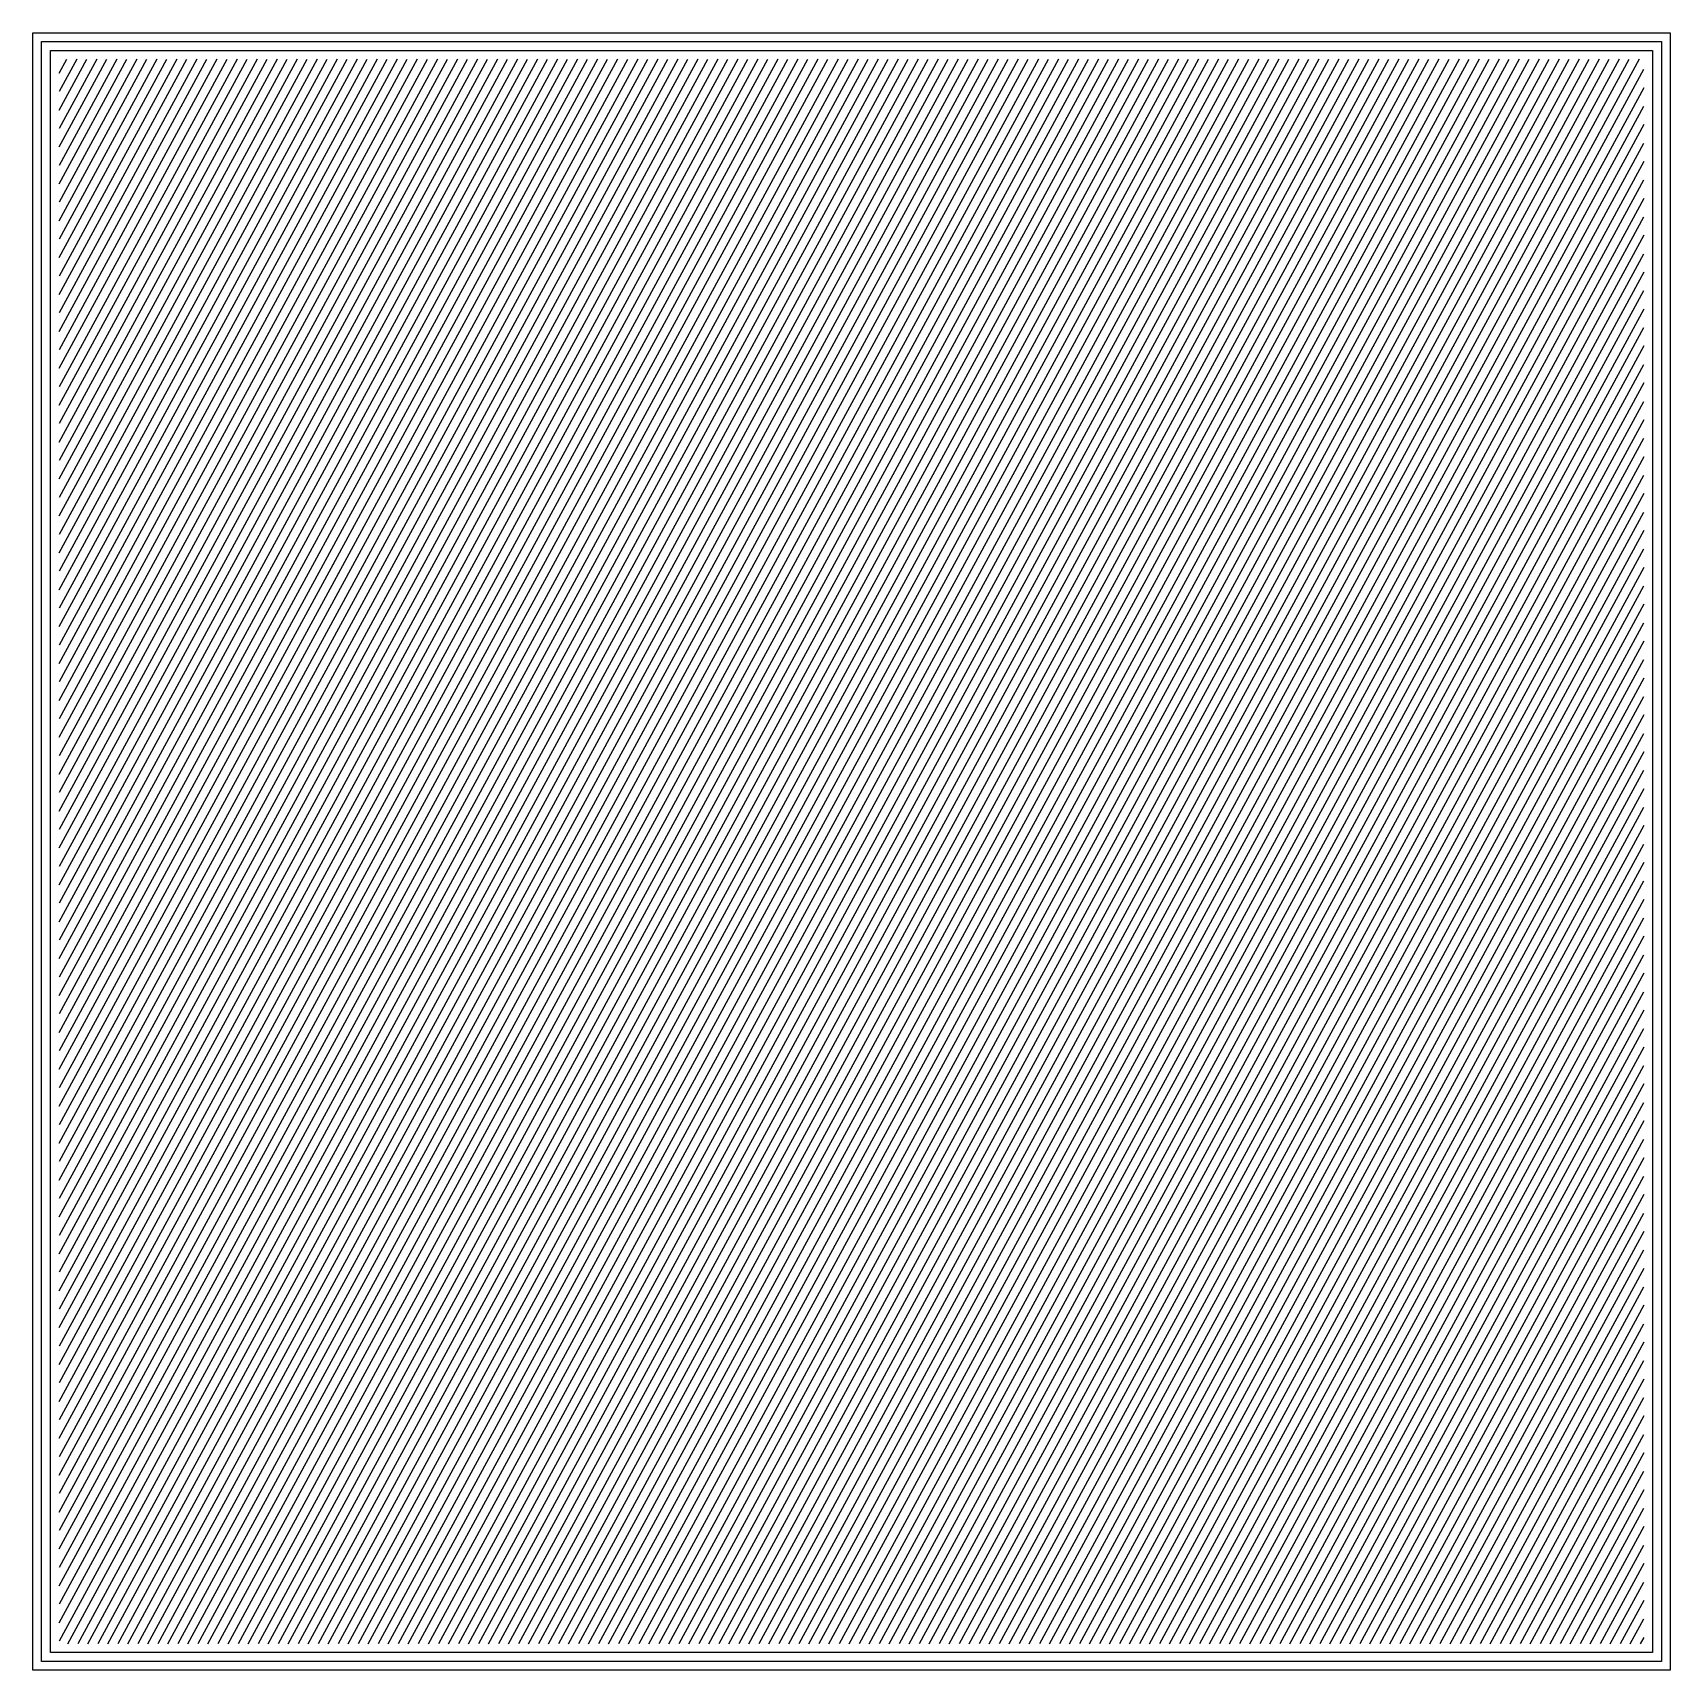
# Model space of a CAD drawing. Header units: metres. Extents: x 0.1 to 14.9, y 0.1 to 14.9.
import ezdxf

# ---------------------------------------------------------------- set-up
doc = ezdxf.new("R2010")
doc.units = ezdxf.units.M

msp = doc.modelspace()

# ---------------------------------------------------------------- linework, layer by layer
for p, q in [((0.299, 14.57394), (0.36799, 14.701)), ((0.45903, 14.701), (0.299, 14.40626)), ((0.299, 14.23862), (0.55005, 14.701)), ((0.64109, 14.701), (0.299, 14.07095)), ((0.299, 13.9033), (0.73211, 14.701)), ((0.82315, 14.701), (0.299, 13.73563)), ((0.299, 13.56798), (0.91417, 14.701)), ((1.00521, 14.701), (0.299, 13.40032)), ((0.299, 13.23265), (1.09625, 14.701)), ((1.18727, 14.701), (0.299, 13.065)), ((0.299, 12.89734), (1.27831, 14.701)), ((1.36933, 14.701), (0.299, 12.72969)), ((0.299, 12.56202), (1.46037, 14.701)), ((1.5514, 14.701), (0.299, 12.39436)), ((0.299, 12.22671), (1.64243, 14.701)), ((1.73346, 14.701), (0.299, 12.05905)), ((0.299, 11.89139), (1.82449, 14.701)), ((1.91552, 14.701), (0.299, 11.72373)), ((0.299, 11.55607), (2.00656, 14.701)), ((2.09758, 14.701), (0.299, 11.38842)), ((0.299, 11.22075), (2.18862, 14.701)), ((2.27965, 14.701), (0.299, 11.0531)), ((0.299, 10.88543), (2.37068, 14.701)), ((2.46171, 14.701), (0.299, 10.71778)), ((0.299, 10.55011), (2.55274, 14.701)), ((2.64378, 14.701), (0.299, 10.38246)), ((0.299, 10.2148), (2.7348, 14.701)), ((2.82584, 14.701), (0.299, 10.04714)), ((0.299, 9.87948), (2.91687, 14.701)), ((3.0079, 14.701), (0.299, 9.71182)), ((0.299, 9.54417), (3.09893, 14.701)), ((3.18997, 14.701), (0.299, 9.3765)), ((0.299, 9.20885), (3.28099, 14.701)), ((3.37202, 14.701), (0.299, 9.04119)), ((0.299, 8.87353), (3.46305, 14.701)), ((3.55409, 14.701), (0.299, 8.70586)), ((0.299, 8.53821), (3.64512, 14.701)), ((3.73615, 14.701), (0.299, 8.37055)), ((0.299, 8.20289), (3.82718, 14.701)), ((3.91822, 14.701), (0.299, 8.03523)), ((0.299, 7.86758), (4.00924, 14.701)), ((4.10028, 14.701), (0.299, 7.69992)), ((0.299, 7.53225), (4.19131, 14.701)), ((4.28234, 14.701), (0.299, 7.36459)), ((0.299, 7.19694), (4.37337, 14.701)), ((4.4644, 14.701), (0.299, 7.02928)), ((0.299, 6.86162), (4.55544, 14.701)), ((4.64646, 14.701), (0.299, 6.69396)), ((0.299, 6.52631), (4.7375, 14.701)), ((4.82852, 14.701), (0.299, 6.35864)), ((0.299, 6.19099), (4.91956, 14.701)), ((5.01059, 14.701), (0.299, 6.02333)), ((0.299, 5.85566), (5.10162, 14.701)), ((5.19265, 14.701), (0.299, 5.68801)), ((0.299, 5.52034), (5.28369, 14.701)), ((5.37471, 14.701), (0.299, 5.3527)), ((0.299, 5.18503), (5.46575, 14.701)), ((5.55678, 14.701), (0.299, 5.01737)), ((0.299, 4.84971), (5.64781, 14.701)), ((5.73884, 14.701), (0.299, 4.68206)), ((0.299, 4.5144), (5.82987, 14.701)), ((5.92091, 14.701), (0.299, 4.34674)), ((0.299, 4.17908), (6.01193, 14.701)), ((6.10297, 14.701), (0.299, 4.01143)), ((0.299, 3.84376), (6.19399, 14.701)), ((6.28503, 14.701), (0.299, 3.6761)), ((0.299, 3.50844), (6.37606, 14.701)), ((6.46709, 14.701), (0.299, 3.34078)), ((0.299, 3.17312), (6.55812, 14.701)), ((6.64916, 14.701), (0.299, 3.00546)), ((0.299, 2.83781), (6.74018, 14.701)), ((6.83122, 14.701), (0.299, 2.67015)), ((0.299, 2.50249), (6.92225, 14.701)), ((7.01328, 14.701), (0.299, 2.33482)), ((0.299, 2.16718), (7.10431, 14.701)), ((7.19534, 14.701), (0.299, 1.99951)), ((0.299, 1.83185), (7.28638, 14.701)), ((7.37741, 14.701), (0.299, 1.66419)), ((0.299, 1.49654), (7.46844, 14.701)), ((7.55947, 14.701), (0.299, 1.32887)), ((0.299, 1.16122), (7.6505, 14.701)), ((7.74153, 14.701), (0.299, 0.99356)), ((0.299, 0.82591), (7.83256, 14.701)), ((7.92359, 14.701), (0.299, 0.65824)), ((0.299, 0.49057), (8.01463, 14.701)), ((8.10565, 14.701), (0.299, 0.32292)), ((0.37704, 0.299), (8.19669, 14.701)), ((8.28772, 14.701), (0.46807, 0.299)), ((0.55911, 0.299), (8.37875, 14.701)), ((8.46978, 14.701), (0.65013, 0.299)), ((0.74117, 0.299), (8.56081, 14.701)), ((8.65185, 14.701), (0.8322, 0.299)), ((0.92323, 0.299), (8.74288, 14.701)), ((8.83391, 14.701), (1.01426, 0.299)), ((1.10529, 0.299), (8.92494, 14.701)), ((9.01597, 14.701), (1.19632, 0.299)), ((1.28735, 0.299), (9.107, 14.701)), ((9.19803, 14.701), (1.37838, 0.299)), ((1.46942, 0.299), (9.28906, 14.701)), ((9.3801, 14.701), (1.56044, 0.299)), ((1.65148, 0.299), (9.47112, 14.701)), ((9.56216, 14.701), (1.74251, 0.299)), ((1.83354, 0.299), (9.65319, 14.701)), ((9.74422, 14.701), (1.92458, 0.299)), ((2.0156, 0.299), (9.83525, 14.701)), ((9.92628, 14.701), (2.10664, 0.299)), ((2.19767, 0.299), (10.01731, 14.701)), ((10.10835, 14.701), (2.2887, 0.299)), ((2.37973, 0.299), (10.19938, 14.701)), ((10.29041, 14.701), (2.47077, 0.299)), ((2.56179, 0.299), (10.38145, 14.701)), ((10.47247, 14.701), (2.65283, 0.299)), ((2.74385, 0.299), (10.5635, 14.701)), ((10.65454, 14.701), (2.83489, 0.299)), ((2.92592, 0.299), (10.74557, 14.701)), ((10.8366, 14.701), (3.01695, 0.299)), ((3.10797, 0.299), (10.92763, 14.701)), ((11.01866, 14.701), (3.19901, 0.299)), ((3.29005, 0.299), (11.10969, 14.701)), ((11.20072, 14.701), (3.38107, 0.299)), ((3.47211, 0.299), (11.29175, 14.701)), ((11.38278, 14.701), (3.56314, 0.299)), ((3.65417, 0.299), (11.47382, 14.701)), ((11.56484, 14.701), (3.7452, 0.299)), ((3.83624, 0.299), (11.65588, 14.701)), ((11.74692, 14.701), (3.92726, 0.299)), ((4.0183, 0.299), (11.83794, 14.701)), ((11.92898, 14.701), (4.10932, 0.299)), ((4.20036, 0.299), (12.02001, 14.701)), ((12.11104, 14.701), (4.29139, 0.299)), ((4.38242, 0.299), (12.20207, 14.701)), ((12.2931, 14.701), (4.47345, 0.299)), ((4.56448, 0.299), (12.38413, 14.701)), ((12.47516, 14.701), (4.65551, 0.299)), ((4.74654, 0.299), (12.56619, 14.701)), ((12.65722, 14.701), (4.83758, 0.299)), ((4.92861, 0.299), (12.74825, 14.701)), ((12.83929, 14.701), (5.01964, 0.299)), ((5.11067, 0.299), (12.93031, 14.701)), ((13.02135, 14.701), (5.20171, 0.299)), ((5.29273, 0.299), (13.11238, 14.701)), ((13.20341, 14.701), (5.38377, 0.299)), ((5.47479, 0.299), (13.29445, 14.701)), ((13.38548, 14.701), (5.56583, 0.299)), ((5.65686, 0.299), (13.47651, 14.701)), ((13.56754, 14.701), (5.74789, 0.299)), ((5.83892, 0.299), (13.65857, 14.701)), ((13.7496, 14.701), (5.92996, 0.299)), ((6.02098, 0.299), (13.84064, 14.701)), ((13.93166, 14.701), (6.11201, 0.299)), ((6.20305, 0.299), (14.0227, 14.701)), ((14.11373, 14.701), (6.29408, 0.299)), ((6.38511, 0.299), (14.20476, 14.701)), ((14.29578, 14.701), (6.47614, 0.299)), ((6.56718, 0.299), (14.38682, 14.701)), ((14.47785, 14.701), (6.6582, 0.299)), ((6.74924, 0.299), (14.56888, 14.701)), ((14.65992, 14.701), (6.84026, 0.299)), ((6.9313, 0.299), (14.701, 14.609)), ((14.701, 14.44134), (7.02233, 0.299)), ((7.11336, 0.299), (14.701, 14.27369)), ((14.701, 14.10603), (7.20439, 0.299)), ((7.29543, 0.299), (14.701, 13.93837)), ((14.701, 13.7707), (7.38645, 0.299)), ((7.47749, 0.299), (14.701, 13.60306)), ((14.701, 13.43539), (7.56851, 0.299)), ((7.65955, 0.299), (14.701, 13.26774)), ((14.701, 13.10007), (7.75058, 0.299)), ((7.84161, 0.299), (14.701, 12.93242)), ((14.701, 12.76476), (7.93265, 0.299)), ((8.02367, 0.299), (14.701, 12.5971)), ((14.701, 12.42944), (8.11471, 0.299)), ((8.20573, 0.299), (14.701, 12.26179)), ((14.701, 12.09412), (8.29677, 0.299)), ((8.3878, 0.299), (14.701, 11.92645)), ((14.701, 11.7588), (8.47883, 0.299)), ((8.56986, 0.299), (14.701, 11.59114)), ((14.701, 11.42348), (8.6609, 0.299)), ((8.75192, 0.299), (14.701, 11.25582)), ((14.701, 11.08817), (8.84296, 0.299)), ((8.93398, 0.299), (14.701, 10.92051)), ((14.701, 10.75285), (9.02502, 0.299)), ((9.11605, 0.299), (14.701, 10.58519)), ((14.701, 10.41754), (9.20708, 0.299)), ((9.29812, 0.299), (14.701, 10.24987)), ((14.701, 10.08222), (9.38915, 0.299)), ((9.48018, 0.299), (14.701, 9.91455)), ((14.701, 9.74691), (9.5712, 0.299)), ((9.66224, 0.299), (14.701, 9.57924)), ((14.701, 9.41158), (9.75327, 0.299)), ((9.8443, 0.299), (14.701, 9.24392)), ((14.701, 9.07626), (9.93533, 0.299)), ((10.02637, 0.299), (14.701, 8.9086)), ((14.701, 8.74094), (10.1174, 0.299)), ((10.20843, 0.299), (14.701, 8.57329)), ((14.701, 8.40563), (10.29945, 0.299)), ((10.39049, 0.299), (14.701, 8.23796)), ((14.701, 8.07031), (10.48152, 0.299)), ((10.57255, 0.299), (14.701, 7.90265)), ((14.701, 7.73499), (10.66358, 0.299)), ((10.75462, 0.299), (14.701, 7.56733)), ((14.701, 7.39967), (10.84565, 0.299)), ((10.93668, 0.299), (14.701, 7.23202)), ((14.701, 7.06435), (11.02771, 0.299)), ((11.11874, 0.299), (14.701, 6.8967)), ((14.701, 6.72903), (11.20977, 0.299)), ((11.3008, 0.299), (14.701, 6.56139)), ((14.701, 6.39371), (11.39184, 0.299)), ((11.48287, 0.299), (14.701, 6.22605)), ((14.701, 6.0584), (11.5739, 0.299)), ((11.66493, 0.299), (14.701, 5.89074)), ((14.701, 5.72308), (11.75596, 0.299)), ((11.84699, 0.299), (14.701, 5.55542)), ((14.701, 5.38777), (11.93802, 0.299)), ((12.02905, 0.299), (14.701, 5.22011)), ((14.701, 5.05245), (12.12009, 0.299)), ((12.21112, 0.299), (14.701, 4.88478)), ((14.701, 4.71714), (12.30215, 0.299)), ((12.39318, 0.299), (14.701, 4.54947)), ((14.701, 4.38181), (12.48421, 0.299)), ((12.57525, 0.299), (14.701, 4.21415)), ((14.701, 4.0465), (12.66627, 0.299)), ((12.75731, 0.299), (14.701, 3.87883)), ((14.701, 3.71118), (12.84833, 0.299)), ((12.93937, 0.299), (14.701, 3.54352)), ((14.701, 3.37586), (13.0304, 0.299)), ((13.12143, 0.299), (14.701, 3.20819)), ((14.701, 3.04054), (13.21246, 0.299)), ((13.30349, 0.299), (14.701, 2.87288)), ((14.701, 2.70522), (13.39452, 0.299)), ((13.48556, 0.299), (14.701, 2.53756)), ((14.701, 2.36991), (13.57659, 0.299)), ((13.66762, 0.299), (14.701, 2.20225)), ((14.701, 2.03458), (13.75866, 0.299)), ((13.84968, 0.299), (14.701, 1.86693)), ((14.701, 1.69926), (13.94072, 0.299)), ((14.03174, 0.299), (14.701, 1.53162)), ((14.701, 1.36394), (14.12278, 0.299)), ((14.21381, 0.299), (14.701, 1.1963)), ((14.701, 1.02863), (14.30484, 0.299)), ((14.39587, 0.299), (14.701, 0.86098)), ((14.701, 0.69331), (14.4869, 0.299)), ((14.57793, 0.299), (14.701, 0.52566)), ((14.701, 0.358), (14.66896, 0.299))]:
    msp.add_line(p, q)
for points in [[(14.941, 0.059), (0.059, 0.059), (0.059, 14.941), (14.941, 14.941), (14.941, 0.059)], [(14.861, 0.139), (0.139, 0.139), (0.139, 14.861), (14.861, 14.861), (14.861, 0.139)], [(14.781, 0.219), (0.219, 0.219), (0.219, 14.781), (14.781, 14.781), (14.781, 0.219)]]:
    msp.add_lwpolyline(points, close=True)

doc.saveas('drawing.dxf')
